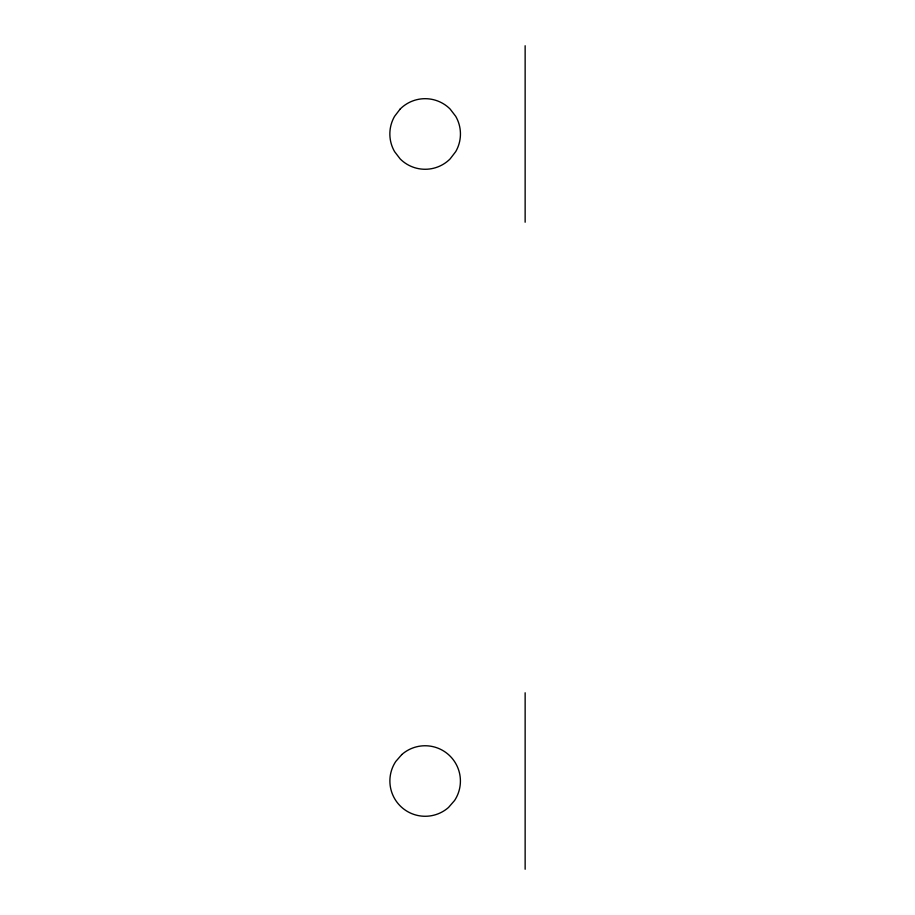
<?xml version="1.0" encoding="UTF-8"?>
<svg xmlns="http://www.w3.org/2000/svg" width="915" height="915" viewBox="0 0 915 915"><rect width="100%" height="100%" fill="white"/><g stroke="black" fill="none" stroke-linecap="round" stroke-linejoin="round"><path stroke-width="1.37" d="M525.141 45.75L525.141 222.219M525.141 692.781L525.141 869.25M400.187 109.022L394.582 116.331A35.296 35.296 0 0 0 394.582 151.627L400.187 158.936A35.296 35.296 0 0 0 450.1 158.936L455.716 151.627A35.296 35.296 0 0 0 455.716 116.331L450.1 109.022A35.296 35.296 0 0 0 400.187 109.022M401.799 754.555L395.749 761.497A35.296 35.296 0 0 0 448.499 807.476L454.549 800.534A35.296 35.296 0 0 0 401.799 754.555"/></g></svg>
